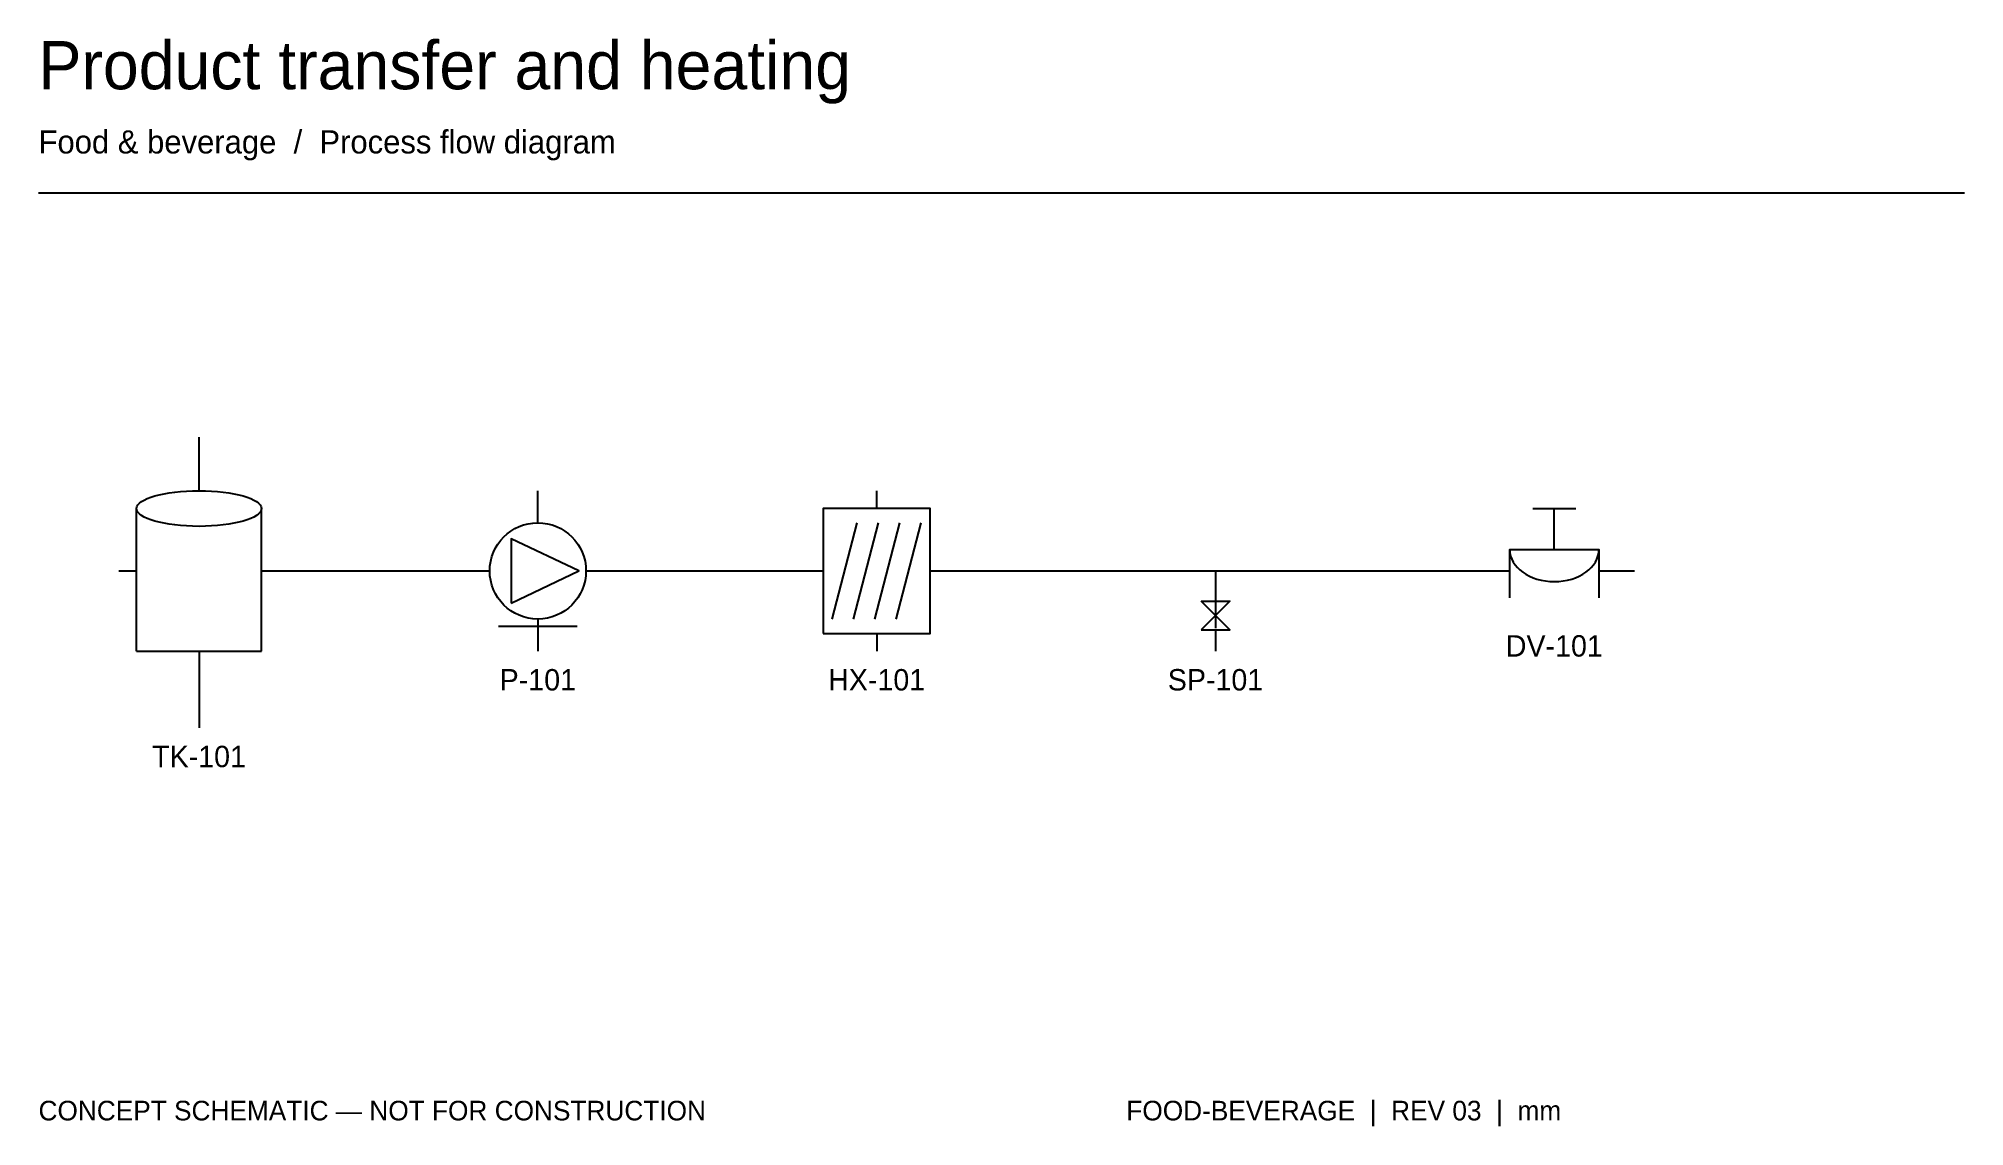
# Model space of a CAD drawing. Header units: millimetres. Extents: x 40 to 1120, y 39 to 648.
import ezdxf
from ezdxf.enums import TextEntityAlignment as Align

# ---------------------------------------------------------------- set-up
doc = ezdxf.new("R2010")
doc.units = ezdxf.units.MM
doc.layers.get('0').update_dxf_attribs({"linetype": 'CONTINUOUS', "true_color": 0x344755})
for name, color, linetype, true_color in [('Annotations', 7, 'CONTINUOUS', 0x71808a), ('Equipment', 7, 'CONTINUOUS', 0x355463), ('Process', 7, 'CONTINUOUS', 0x147c77)]:
    doc.layers.add(name, color=color, linetype=linetype, true_color=true_color)

# ---------------------------------------------------------------- blocks, each defined once
blk = doc.blocks.new('CC_TANK')
at = {"color": 0, "linetype": 'CONTINUOUS'}
for p, q in [((0, 45), (0, 75)), ((-35, -45), (-35, 35)), ((35, -45), (35, 35)), ((-45, 0), (-35, 0)), ((35, 0), (45, 0)), ((-35, -45), (35, -45)), ((0, -45), (0, -88))]:
    blk.add_line(p, q, dxfattribs=at)
blk.add_ellipse((0, 35), major_axis=(35, 0), ratio=0.285714, dxfattribs=at)
blk = doc.blocks.new('CC_PUMP')
at = {"color": 0, "linetype": 'CONTINUOUS'}
for p, q in [((0, 27), (0, 45)), ((-45, 0), (-27, 0)), ((27, 0), (45, 0)), ((-22, -31), (22, -31)), ((0, -27), (0, -45))]:
    blk.add_line(p, q, dxfattribs=at)
blk.add_lwpolyline([(-15, -18), (23, 0), (-15, 18)], close=True, dxfattribs=at)
blk.add_circle((0, 0), 27, dxfattribs=at)
blk = doc.blocks.new('CC_PLATE_EXCHANGER')
at = {"color": 0, "linetype": 'CONTINUOUS'}
for p, q in [((0, 35), (0, 45)), ((-25, -27), (-11, 27)), ((-13, -27), (1, 27)), ((-1, -27), (13, 27)), ((11, -27), (25, 27)), ((-45, 0), (-30, 0)), ((30, 0), (45, 0)), ((0, -35), (0, -45))]:
    blk.add_line(p, q, dxfattribs=at)
blk.add_lwpolyline([(-30, -35), (30, -35), (30, 35), (-30, 35)], close=True, dxfattribs=at)
blk = doc.blocks.new('CC_SAMPLING_POINT')
at = {"color": 0, "linetype": 'CONTINUOUS'}
for p, q in [((-45, 0), (45, 0)), ((0, 0), (0, -32)), ((0, -33), (0, -45))]:
    blk.add_line(p, q, dxfattribs=at)
for points in [[(-8, -17), (8, -17), (0, -25)], [(-8, -33), (8, -33), (0, -25)]]:
    blk.add_lwpolyline(points, close=True, dxfattribs=at)
blk = doc.blocks.new('CC_DIAPHRAGM_VALVE')
at = {"color": 0, "linetype": 'CONTINUOUS'}
for p, q in [((-12, 35), (12, 35)), ((0, 12), (0, 35)), ((-45, 0), (-25, 0)), ((25, 0), (45, 0))]:
    blk.add_line(p, q, dxfattribs=at)
blk.add_lwpolyline([(-25, -15), (-25, 12), (25, 12), (25, -15)], dxfattribs=at)
blk.add_ellipse((0, 12), major_axis=(25, 0), ratio=0.72, start_param=3.141593, end_param=6.283185, dxfattribs=at)

msp = doc.modelspace()

# ---------------------------------------------------------------- linework, layer by layer
at = {"layer": 'Annotations'}
msp.add_line((40, 562), (1120, 562), dxfattribs=at)
at = {"layer": 'Process', "color": 7, "true_color": 0x147c77}
for points in [[(175, 350), (275, 350)], [(365, 350), (465, 350)], [(555, 350), (655, 350)], [(745, 350), (845, 350)]]:
    msp.add_lwpolyline(points, dxfattribs=at)

# ---------------------------------------------------------------- block references
at = {"layer": 'Equipment'}
ref = msp.add_blockref('CC_TANK', (130, 350), dxfattribs=at)
ref.add_attrib('TAG', 'TK-101', dxfattribs={"height": 12}).set_placement((130, 240), align=Align.CENTER)
ref = msp.add_blockref('CC_PUMP', (320, 350), dxfattribs=at)
ref.add_attrib('TAG', 'P-101', dxfattribs={"height": 12}).set_placement((320, 283), align=Align.CENTER)
ref = msp.add_blockref('CC_PLATE_EXCHANGER', (510, 350), dxfattribs=at)
ref.add_attrib('TAG', 'HX-101', dxfattribs={"height": 12}).set_placement((510, 283), align=Align.CENTER)
ref = msp.add_blockref('CC_DIAPHRAGM_VALVE', (890, 350), dxfattribs=at)
ref.add_attrib('TAG', 'DV-101', dxfattribs={"height": 12}).set_placement((890, 302), align=Align.CENTER)
ref = msp.add_blockref('CC_SAMPLING_POINT', (700, 350), dxfattribs=at)
ref.add_attrib('TAG', 'SP-101', dxfattribs={"height": 12}).set_placement((700, 283), align=Align.CENTER)

# ---------------------------------------------------------------- texts
at = {"layer": 'Annotations'}
for s, height, p in [('Product transfer and heating', 27, (40, 620)), ('Food & beverage  /  Process flow diagram', 13, (40, 584)), ('CONCEPT SCHEMATIC — NOT FOR CONSTRUCTION', 11, (40, 42)), ('FOOD-BEVERAGE  |  REV 03  |  mm', 11, (650, 42))]:
    msp.add_text(s, height=height, dxfattribs=at).set_placement(p)

doc.saveas('drawing.dxf')
